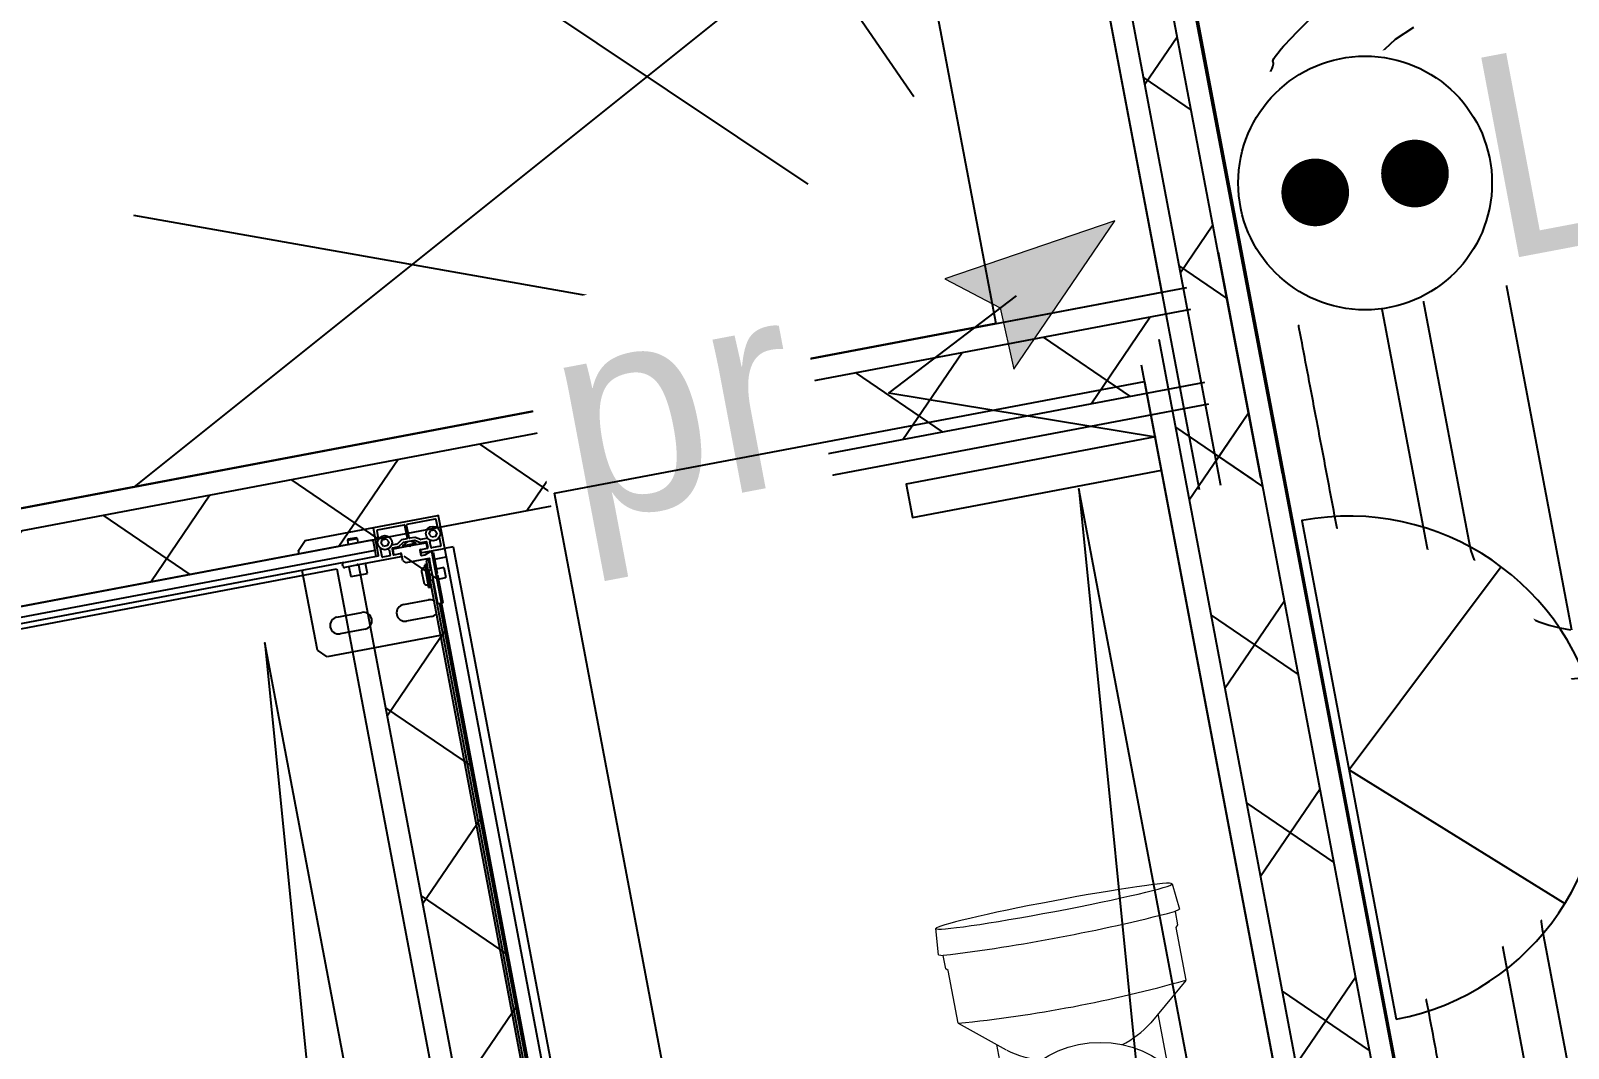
# Model space of a CAD drawing. Header units: centimetres. Extents: x 197412 to 267601, y -375791 to -305433.
# Drawn here: x 219141 to 220050, y -322759 to -322158 of the extents above; entities that cross this region are included whole.
import ezdxf

# ---------------------------------------------------------------- set-up
doc = ezdxf.new("R2010")
doc.units = ezdxf.units.CM
for name, color, linetype in [('3-BAT C-Niveau 0', 250, 'Continuous'), ('prlm-EAU-CHU', 42, 'Continuous'), ('prlm-GT', 242, 'Continuous'), ('prlm-MOD', 64, 'Continuous')]:
    doc.layers.add(name, color=color, linetype=linetype)
doc.layers.add('prlm-ELEC-CFO', color=1, linetype='Continuous', lineweight=25)
doc.styles.add('prlm-elec-cfo', font='comic.ttf', dxfattribs={"height": 12})

# ---------------------------------------------------------------- blocks, each defined once
blk = doc.blocks.new('xi.PR')
at = {"layer": 'prlm-ELEC-CFO', "lineweight": 5}
blk.add_hatch(color=0, dxfattribs=at).paths.add_polyline_path([(-3, 6), (-0.103, 3.699), (0, 0), (7.5, 7.5)])
at = {"layer": 'prlm-ELEC-CFO', "color": 0, "lineweight": 5, "flags": 128}
blk.add_lwpolyline([(-3, 6), (-0.103, 3.699), (0, 0), (7.5, 7.5)], close=True, dxfattribs=at)
at = {"layer": 'prlm-ELEC-CFO', "color": 0}
blk.add_lwpolyline([(0.955, 4.227), (-7.5, 0), (7.5, -5.5), (-7.5, -5.5), (-7.5, -7.5), (7.5, -7.5)], dxfattribs=at)
blk = doc.blocks.new('xi.LV')
at = {"color": 0, "lineweight": 5}
blk.add_wipeout([(-7.5, -7.5), (7.5, -7.5), (7.5, 7.5), (-7.5, 7.5)], dxfattribs=at).dxf.layer = 'prlm-ELEC-CFO'
at = {"layer": 'prlm-ELEC-CFO', "color": 0, "linetype": 'ByBlock', "lineweight": 5, "const_width": 2}
for points in [[(-4, 0, 1), (-2, 0, 1)], [(2, 0, 1), (4, 0, 1)]]:
    blk.add_lwpolyline(points, format="xyb", close=True, dxfattribs=at)
at = {"layer": 'prlm-ELEC-CFO', "color": 0, "linetype": 'ByBlock', "lineweight": -2}
blk.add_circle((0, 0), 7.5, dxfattribs=at)
blk = doc.blocks.new('xi.ECAP')
at = {"color": 0}
blk.add_wipeout([(-15, 0), (-10.13, 11.063), (0, 15), (10.13, 11.063), (15, 0)], dxfattribs=at).dxf.layer = 'prlm-ELEC-CFO'
at = {"layer": 'prlm-ELEC-CFO', "color": 0, "linetype": 'ByBlock', "lineweight": -2, "flags": 128}
blk.add_lwpolyline([(15, 0, 1), (-15, 0)], format="xyb", close=True, dxfattribs=at)
at = {"layer": 'prlm-ELEC-CFO', "color": 0}
blk.add_lwpolyline([(-10.13, 11.063), (0, 0), (10.13, 11.063)], dxfattribs=at)
blk = doc.blocks.new('MTI900_Alu_390')
at = {"layer": 'prlm-MOD', "color": 1, "linetype": 'Continuous'}
for p, q in [((-4.475, 0), (-4.472, 0)), ((-4.475, -0.003), (-4.475, 0)), ((-4.472, 0), (-4.278, 0)), ((-4.278, 0), (-4.225, 0)), ((-4.225, 0), (4.225, 0)), ((-4.225, -0.07), (-4.225, 0)), ((-4.475, -0.387), (-4.475, -0.003)), ((-4.457, -0.191), (-4.457, -0.021)), ((-4.454, -0.018), (-4.4033, -0.018)), ((-4.395, -0.0385), (-4.375, -0.0269)), ((-4.395, -0.0615), (-4.395, -0.0385)), ((-4.375, -0.0731), (-4.395, -0.0615)), ((-4.375, -0.0269), (-4.355, -0.0385)), ((-4.355, -0.0615), (-4.375, -0.0731)), ((-4.355, -0.0385), (-4.355, -0.0615)), ((-4.353, -0.0864), (-4.353, -0.1286)), ((-4.3467, -0.018), (-4.296, -0.018)), ((-4.296, -0.077), (-4.3306, -0.077)), ((-4.293, -0.021), (-4.293, -0.074)), ((-4.275, -0.003), (-4.275, -0.137)), ((-4.27, -0.073), (-4.27, -0.0895)), ((-4.2698, -0.0905), (-4.2602, -0.1195)), ((-4.267, -0.07), (-4.14, -0.07)), ((-4.165, -0.025), (-4.105, -0.025)), ((-4.165, -0.025), (-4.165, -0.07)), ((-4.135, -0.075), (-4.14, -0.07)), ((-4.13, -0.07), (-4.135, -0.075)), ((-4.13, -0.07), (-3.963, -0.07)), ((-4.105, -0.07), (-4.105, -0.025)), ((-3.96, -0.073), (-3.96, -0.097)), ((-3.96, -0.09), (3.96, -0.09)), ((-4.373, -0.1605), (-4.373, -0.191)), ((-4.3535, -0.1303), (-4.3725, -0.1588)), ((-4.3377, -0.16), (-4.355, -0.19)), ((-4.355, -0.1659), (-4.355, -0.2341)), ((-4.3355, -0.1358), (-4.3545, -0.1642)), ((-4.33, -0.1677), (-4.3421, -0.1677)), ((-4.3377, -0.24), (-4.3377, -0.16)), ((-4.33, -0.16), (-4.3377, -0.16)), ((-4.335, -0.098), (-4.335, -0.1341)), ((-4.298, -0.095), (-4.332, -0.095)), ((-4.33, -0.195), (-4.33, -0.103)), ((-4.327, -0.1), (-4.298, -0.1)), ((-4.295, -0.137), (-4.295, -0.098)), ((-4.295, -0.137), (-4.295, -0.142)), ((-4.278, -0.14), (-4.292, -0.14)), ((-4.292, -0.145), (-4.263, -0.145)), ((-4.26, -0.142), (-4.26, -0.1205)), ((-4.235, -0.1), (-4.235, -0.24)), ((-3.963, -0.1), (-4.229, -0.1)), ((-4.225, -0.105), (-4.225, -0.1)), ((-4.225, -0.105), (-4.165, -0.105)), ((-4.225, -0.105), (-4.225, -0.12)), ((-4.225, -0.12), (-4.17, -0.12)), ((-4.203, -0.12), (-4.203, -0.125)), ((-4.203, -0.125), (-4.067, -0.125)), ((-4.203, -0.125), (-4.203, -0.135)), ((-4.203, -0.135), (-4.067, -0.135)), ((-4.165, -0.115), (-4.175, -0.125)), ((-4.1675, -0.158), (-4.1025, -0.158)), ((-4.165, -0.1), (-4.165, -0.115)), ((-4.105, -0.115), (-4.165, -0.115)), ((-4.105, -0.115), (-4.105, -0.1)), ((-4.105, -0.105), (4.105, -0.105)), ((-4.095, -0.125), (-4.105, -0.115)), ((-4.1, -0.12), (4.1, -0.12)), ((-4.067, -0.125), (-4.067, -0.12)), ((-4.067, -0.135), (-4.067, -0.125)), ((-3.995, -0.3), (-3.995, -0.15)), ((-3.895, -0.15), (-3.895, -0.3)), ((-3.775, -0.12), (-3.775, -0.8)), ((-4.457, -0.369), (-4.457, -0.209)), ((-4.376, -0.194), (-4.454, -0.194)), ((-4.454, -0.206), (-4.376, -0.206)), ((-4.373, -0.209), (-4.373, -0.2404)), ((-4.373, -0.2404), (-4.3535, -0.2697)), ((-4.355, -0.21), (-4.3377, -0.24)), ((-4.3545, -0.2358), (-4.335, -0.265)), ((-4.353, -0.2714), (-4.353, -0.3036)), ((-4.33, -0.2323), (-4.3421, -0.2323)), ((-4.3377, -0.24), (-4.33, -0.24)), ((-4.335, -0.265), (-4.335, -0.302)), ((-4.325, -0.2), (-4.33, -0.195)), ((-4.33, -0.205), (-4.325, -0.2)), ((-4.33, -0.297), (-4.33, -0.205)), ((-4.295, -0.258), (-4.295, -0.263)), ((-4.295, -0.302), (-4.295, -0.263)), ((-4.25, -0.255), (-4.292, -0.255)), ((-4.292, -0.26), (-4.278, -0.26)), ((-4.275, -0.263), (-4.275, -0.52)), ((-4.25, -0.255), (-4.235, -0.24)), ((-4.395, -0.3285), (-4.375, -0.3169)), ((-4.395, -0.3515), (-4.395, -0.3285)), ((-4.375, -0.3631), (-4.395, -0.3515)), ((-4.375, -0.3169), (-4.355, -0.3285)), ((-4.355, -0.3515), (-4.375, -0.3631)), ((-4.355, -0.3285), (-4.355, -0.3515)), ((-4.332, -0.305), (-4.298, -0.305)), ((-4.328, -0.323), (-4.296, -0.323)), ((-4.298, -0.3), (-4.327, -0.3)), ((-4.293, -0.326), (-4.293, -0.369)), ((-4.475, -0.8), (-4.475, -0.387)), ((-4.308, -0.39), (-4.472, -0.39)), ((-4.4033, -0.372), (-4.454, -0.372)), ((-4.395, -0.405), (-4.405, -0.415)), ((-4.405, -0.415), (-4.405, -3.465)), ((-4.34, -0.405), (-4.395, -0.405)), ((-4.296, -0.372), (-4.3467, -0.372)), ((-4.305, -0.405), (-4.34, -0.405)), ((-4.34, -0.405), (-4.34, -3.475)), ((-4.305, -0.6), (-4.305, -0.393)), ((-4.43, -0.495), (-4.435, -0.5)), ((-4.435, -0.5), (-4.435, -0.55)), ((-4.43, -0.555), (-4.43, -0.495)), ((-4.405, -0.495), (-4.43, -0.495)), ((-4.275, -0.52), (-4.2779, -0.5229)), ((-4.2779, -0.5271), (-4.275, -0.53)), ((-4.215, -0.475), (-4.275, -0.475)), ((-4.275, -0.53), (-4.275, -0.52)), ((-4.275, -0.53), (-4.275, -0.6)), ((-4.215, -0.575), (-4.215, -0.475)), ((-4.435, -0.55), (-4.43, -0.555)), ((-4.43, -0.555), (-4.405, -0.555)), ((-4.305, -0.6), (-4.305, -3.277)), ((-4.285, -0.61), (-4.295, -0.61)), ((-4.275, -0.575), (-4.215, -0.575)), ((-3.995, -0.7), (-3.995, -0.55)), ((-3.895, -0.55), (-3.895, -0.7)), ((-4.425, -0.85), (-4.475, -0.8)), ((-3.775, -0.8), (-3.825, -0.85)), ((-4.405, -0.85), (-4.425, -0.85)), ((-3.825, -0.85), (-4.305, -0.85))]:
    blk.add_line(p, q, dxfattribs=at)
for centre in [(-4.375, -0.05), (-4.375, -0.34)]:
    blk.add_circle(centre, 0.0425, dxfattribs=at)
for centre, radius, start, end in [((-4.472, -0.003), 0.003, 90, 180), ((-4.278, -0.003), 0.003, 0, 90), ((-4.454, -0.021), 0.003, 90, 180), ((-4.4033, -0.021), 0.003, 84.51824, 90), ((-4.3467, -0.021), 0.003, 90, 95.48174), ((-4.3306, -0.067), 0.01, 213.6525, 270), ((-4.296, -0.021), 0.003, 0, 90), ((-4.296, -0.074), 0.003, 270, 0), ((-4.267, -0.073), 0.003, 90, 180), ((-4.267, -0.0895), 0.003, 180, 198.43495), ((-3.963, -0.073), 0.003, 0, 90), ((-4.37, -0.1605), 0.003, 146.30993, 180), ((-4.352, -0.1659), 0.003, 146.30993, 180), ((-4.356, -0.1286), 0.003, 326.30993, 0), ((-4.338, -0.1341), 0.003, 326.30993, 0), ((-4.332, -0.098), 0.003, 90, 180), ((-4.327, -0.103), 0.003, 90, 180), ((-4.298, -0.098), 0.003, 0, 90), ((-4.298, -0.103), 0.003, 0, 90), ((-4.292, -0.137), 0.003, 180, 270), ((-4.292, -0.142), 0.003, 180, 270), ((-4.278, -0.137), 0.003, 270, 0), ((-4.263, -0.142), 0.003, 270, 0), ((-4.263, -0.1205), 0.003, 0, 18.43495), ((-4.232, -0.1), 0.003, 0, 180), ((-4.1675, -0.138), 0.02, 171.37307, 270), ((-4.1675, -0.133), 0.02, 185.73917, 187.18076), ((-4.1025, -0.138), 0.02, 270, 8.62693), ((-4.1025, -0.133), 0.02, 352.81924, 354.26083), ((-3.945, -0.15), 0.05, 143.1301, 180), ((-3.963, -0.097), 0.003, 270, 0), ((-3.945, -0.15), 0.05, 0, 36.8699), ((-4.454, -0.191), 0.003, 180, 270), ((-4.454, -0.209), 0.003, 90, 180), ((-4.376, -0.191), 0.003, 270, 0), ((-4.376, -0.209), 0.003, 0, 90), ((-4.352, -0.2341), 0.003, 180, 213.69007), ((-4.356, -0.2714), 0.003, 0, 33.69007), ((-4.292, -0.258), 0.003, 90, 180), ((-4.292, -0.263), 0.003, 90, 180), ((-4.278, -0.263), 0.003, 0, 90), ((-4.332, -0.302), 0.003, 180, 270), ((-4.328, -0.333), 0.01, 90, 133.85099), ((-4.327, -0.297), 0.003, 180, 270), ((-4.298, -0.297), 0.003, 270, 0), ((-4.298, -0.302), 0.003, 270, 0), ((-4.296, -0.326), 0.003, 0, 90), ((-3.945, -0.3), 0.05, 180, 0), ((-4.472, -0.387), 0.003, 180, 270), ((-4.454, -0.369), 0.003, 180, 270), ((-4.4033, -0.369), 0.003, 270, 275.48179), ((-4.3467, -0.369), 0.003, 264.51823, 270), ((-4.308, -0.393), 0.003, 0, 90), ((-4.296, -0.369), 0.003, 270, 0), ((-4.2758, -0.525), 0.003, 135, 225), ((-3.945, -0.55), 0.05, 0, 180), ((-4.295, -0.6), 0.01, 180, 270), ((-4.285, -0.6), 0.01, 270, 0), ((-3.945, -0.7), 0.05, 180, 0)]:
    blk.add_arc(centre, radius, start, end, dxfattribs=at)
blk = doc.blocks.new('xi.aam33')
at = {"layer": 'prlm-EAU-CHU', "color": 0, "lineweight": 13}
for p, q in [((-5.89, 11.331), (-5.799, 13.123)), ((5.799, 13.123), (5.89, 11.331)), ((-5.41, 7.114), (-5.41, 10.463)), ((5.41, 10.463), (5.41, 7.114)), ((6.828, 4.34), (8.907, 6.841)), ((8.922, 6.85), (12.093, 6.85)), ((12.093, 6.85), (12.219, 6.97)), ((12.219, 6.97), (13.031, 6.97)), ((13.12, 7.25), (13.031, 6.97)), ((13.12, 7.25), (14.668, 7.106)), ((-5, 3.931), (-5, 6.323)), ((5, 6.323), (5, 4.87)), ((7.269, 4.87), (4.958, 4.867)), ((8.907, -6.841), (6.828, -4.34)), ((4.091, -4.87), (7.269, -4.87)), ((12.093, -6.85), (8.922, -6.85)), ((12.219, -6.97), (12.093, -6.85)), ((13.031, -6.97), (12.219, -6.97)), ((13.028, -6.944), (13.12, -7.25)), ((14.668, -7.106), (13.12, -7.25))]:
    blk.add_line(p, q, dxfattribs=at)
at = {"layer": 'prlm-EAU-CHU', "color": 0, "lineweight": 13, "flags": 128}
blk.add_lwpolyline([(4.958, 4.867), (4.86, 4.836), (4.68, 4.729), (4.43, 4.564)], dxfattribs=at)
at = {"layer": 'prlm-EAU-CHU', "color": 0, "lineweight": 13}
for radius in [6.36, 4.675]:
    blk.add_circle((0, 0), radius, dxfattribs=at)
for centre, radius, start, end in [((-4.475, 7.136), 0.936, 184.66048, 218.12589), ((-2.54, 9.094), 3.683, 223.50702, 258.77599), ((2.54, 9.094), 3.683, 281.22401, 316.49298), ((4.475, 7.136), 0.936, 321.87411, 355.33952), ((87.178, 0), 78.555, 174.99745, 185.00255), ((119.647, -0.014), 106.844, 176.25229, 183.71904), ((11.683, 0.728), 6.052, 143.44583, 163.86683), ((11.683, -0.728), 6.052, 196.13317, 216.55417)]:
    blk.add_arc(centre, radius, start, end, dxfattribs=at)
at = {"layer": 'prlm-EAU-CHU', "color": 0, "lineweight": 13, "extrusion": (0, 0, -1)}
for centre, major_axis, ratio in [((0, 13.073), (-5.789, 0), 0.383426), ((0, 13.073), (-5.115, 0), 0.383329), ((14.667, 0), (0, -7.101), 0.043635)]:
    blk.add_ellipse(centre, major_axis=major_axis, ratio=ratio, dxfattribs=at)
for centre, major_axis, ratio, start_param, end_param in [((-0.001, 12.093), (4.098, -0.028), 0.383971, 2.986035, 6.398097), ((0, 11.414), (5.894, 0), 0.391508, 0.036281, 3.105311)]:
    blk.add_ellipse(centre, major_axis=major_axis, ratio=ratio, start_param=start_param, end_param=end_param, dxfattribs=at)
blk = doc.blocks.new('Groupe-117-1')
at = {"linetype": 'Continuous'}
for p, q in [((13722.106, -45019.122), (13697.752, -44983.658)), ((13715.86, -45024.288), (13678.539, -44999.32)), ((13714.98, -45033.044), (13676.005, -45026.14))]:
    blk.add_line(p, q, dxfattribs=at)
at = {"linetype": 'Continuous', "flags": 128}
blk.add_lwpolyline([(13712.068, -44953.93), (13726.953, -45032.533), (13648.35, -45047.419), (13633.465, -44968.816)], close=True, dxfattribs=at)
blk = doc.blocks.new('Evier 01 100x60')
at = {"linetype": 'Continuous'}
for p, q in [((7.881, -15), (42.119, -15)), ((7.5, -20), (42.5, -20))]:
    blk.add_line(p, q, dxfattribs=at)
at = {"linetype": 'Continuous', "flags": 128}
blk.add_lwpolyline([(-10, 0), (110, 0), (110, -60), (-10, -60)], close=True, dxfattribs=at)
for points in [[(50.114, -13.698), (50.452, -12.435), (51.005, -11.25), (51.755, -10.179), (52.679, -9.255), (53.75, -8.505), (54.935, -7.952), (56.198, -7.614), (57.5, -7.5), (87.5, -7.5)], [(5.402, -12.435), (5.893, -11.25), (6.56, -10.179), (7.381, -9.255), (8.333, -8.505), (9.386, -7.952), (10.509, -7.614), (11.667, -7.5), (38.333, -7.5), (39.491, -7.614), (40.614, -7.952), (41.667, -8.505), (42.619, -9.255), (43.44, -10.179), (44.107, -11.25), (44.598, -12.435), (44.899, -13.698), (45, -15)], [(7.5, -42.5), (7.5, -17.5), (7.525, -16.846), (7.601, -16.198), (7.727, -15.559), (7.902, -14.935), (8.125, -14.33), (8.393, -13.75), (8.706, -13.198), (9.06, -12.679), (9.452, -12.197), (9.881, -11.755), (10.343, -11.356), (10.833, -11.005), (11.349, -10.703), (11.886, -10.452), (12.441, -10.256), (13.009, -10.114), (13.585, -10.028), (14.167, -10), (35.833, -10), (35.833, -10), (36.414, -10.028), (36.991, -10.114), (37.559, -10.255), (38.113, -10.452), (38.651, -10.703), (39.167, -11.005), (39.657, -11.356), (40.118, -11.755), (40.547, -12.197), (40.94, -12.679), (41.294, -13.198), (41.607, -13.75), (41.875, -14.33), (42.098, -14.935)], [(53.706, -12.843), (54.06, -12.382), (54.453, -11.953), (54.881, -11.56), (55.343, -11.206), (55.833, -10.893), (56.349, -10.625), (56.886, -10.402), (57.441, -10.227), (58.009, -10.101), (58.585, -10.025), (59.167, -10), (85.833, -10)]]:
    blk.add_lwpolyline(points, dxfattribs=at)
at = {"linetype": 'Continuous'}
blk.add_open_spline([(89.598, -2.5), (91.716, -2.5), (95.383, -4.694), (97.5, -8.495), (97.5, -30), (97.5, -51.505), (95.383, -55.306), (91.716, -57.5), (50, -57.5), (8.284, -57.5), (4.617, -55.306), (2.5, -51.505), (2.5, -30), (2.5, -8.495), (4.617, -4.694), (8.284, -2.5), (49.471, -2.5), (89.598, -2.5)], degree=2, knots=[0, 0, 0, 0.007967, 0.015935, 0.023902, 0.172105, 0.180072, 0.18804, 0.196007, 0.501992, 0.509959, 0.517926, 0.525894, 0.674097, 0.682064, 0.690032, 0.697999, 1, 1, 1], dxfattribs=at)

msp = doc.modelspace()

# ---------------------------------------------------------------- hatches: boundary and pattern name
at = {"linetype": 'Continuous'}
h = msp.add_hatch(dxfattribs=at)
h.set_pattern_fill('02_ISOLANT', color=256, scale=10, angle=100.72359, style=0, pattern_type=2)
h.set_pattern_definition([(145.723595, (82441.66, 127994.64), (-45.054865, -66.106423), []), (235.723595, (82441.66, 127994.64), (-66.106423, 45.054865), [])])
h.paths.add_polyline_path([(219844.33, -322426.4), (219867.91, -322421.94), (219534.52, -320661.52), (219510.94, -320665.99)])
h = msp.add_hatch(dxfattribs=at)
h.set_pattern_fill('02_ISOLANT', color=256, scale=10, angle=-79.27641, style=0, pattern_type=2)
h.set_pattern_definition([(325.723595, (82441.66, 127994.64), (45.054865, 66.106423), []), (55.723595, (82441.66, 127994.64), (66.106423, -45.054865), [])])
h.paths.add_polyline_path([(219842.64, -322288.5), (219807.59, -322339.92), (219981.75, -323259.57), (220033.17, -323294.62)])
h = msp.add_hatch(dxfattribs=at)
h.set_pattern_fill('02_ISOLANT', color=256, scale=10, angle=10.72359, style=0, pattern_type=2)
h.set_pattern_definition([(55.723595, (82441.66, 127994.64), (-66.106423, 45.054865), []), (145.723595, (82441.66, 127994.64), (45.054865, 66.106423), [])])
h.paths.add_polyline_path([(218927.93, -322492.26), (218936.11, -322535.49), (219834.79, -322365.3), (219826.6, -322322.07)])
h = msp.add_hatch(dxfattribs=at)
h.set_pattern_fill('02_ISOLANT', color=256, scale=10, angle=-79.27641, style=0, pattern_type=2)
h.set_pattern_definition([(325.723595, (82441.66, 127994.64), (45.054865, 66.106423), []), (55.723595, (82441.66, 127994.64), (66.106423, -45.054865), [])])
h.paths.add_polyline_path([(219377.74, -322465.09), (219334.5, -322473.28), (219508.85, -323393.91), (219543.9, -323342.49)])
at = {"layer": '3-BAT C-Niveau 0'}
h = msp.add_hatch(dxfattribs=at)
h.set_pattern_fill('BA 13', color=9, scale=10, style=0, pattern_type=2)
h.set_pattern_definition([(218.65981, (82441.66, 127994.64), (-199.24783, 287.75041), [])])
h.paths.add_polyline_path([(217238.97, -321076.19), (217734.52, -323692.25), (219106.07, -323432.56), (218926.69, -322479.26), (219809.44, -322312.06), (219494.76, -320650.43), (217324.36, -321061.46)])

# ---------------------------------------------------------------- linework, layer by layer
at = {"linetype": 'Continuous'}
for p, q in [((219844.33, -322426.4), (219510.94, -320665.99)), ((219844.33, -322426.4), (219510.94, -320665.99)), ((219867.91, -322421.94), (219534.52, -320661.52)), ((219867.91, -322421.94), (219534.52, -320661.52)), ((219831.55, -322428.82), (219498.17, -320668.4)), ((219852.99, -322273.31), (220048.37, -323304.97)), ((219842.64, -322288.5), (220033.17, -323294.62)), ((219842.64, -322288.5), (220033.17, -323294.62)), ((218925.51, -322479.49), (219824.18, -322309.3)), ((218927.93, -322492.26), (219826.6, -322322.07)), ((218927.93, -322492.26), (219826.6, -322322.07)), ((219807.59, -322339.92), (219981.75, -323259.57)), ((219807.59, -322339.92), (219981.75, -323259.57)), ((218936.11, -322535.49), (219834.79, -322365.3)), ((218936.11, -322535.49), (219834.79, -322365.3)), ((219377.74, -322465.09), (219543.9, -323342.49)), ((219377.74, -322465.09), (219543.9, -323342.49)), ((219390.51, -322462.67), (219554.25, -323327.3)), ((219334.5, -322473.28), (219508.85, -323393.91)), ((219334.5, -322473.28), (219508.85, -323393.91))]:
    msp.add_line(p, q, dxfattribs=at)
at = {"linetype": 'Continuous', "lineweight": 25}
for p, q in [((219880.68, -322419.52), (219547.29, -320659.1)), ((219831.55, -322428.82), (219498.17, -320668.4)), ((219852.99, -322273.31), (220048.37, -323304.97)), ((218925.51, -322479.49), (219824.18, -322309.3)), ((219797.24, -322355.11), (219966.56, -323249.22)), ((219454.16, -322450.62), (219837.21, -322378.07)), ((219390.51, -322462.67), (219385.39, -322463.64)), ((219390.51, -322462.67), (219554.25, -323327.3)), ((218938.53, -322548.26), (219321.73, -322475.69)), ((219321.73, -322475.69), (219498.5, -323409.1))]:
    msp.add_line(p, q, dxfattribs=at)
at = {"linetype": 'Continuous', "flags": 128}
for points in [[(219679.61, -323252.67), (219908.28, -323209.37), (219760.36, -322428.29), (219832.33, -323149.45)], [(219198.38, -323343.82), (219427.05, -323300.51), (219279.13, -322519.44), (219351.1, -323240.6)]]:
    msp.add_lwpolyline(points, close=True, dxfattribs=at)
at = {"layer": '3-BAT C-Niveau 0', "ltscale": 50.8, "flags": 128}
msp.add_lwpolyline([(217238.97, -321076.19), (217734.52, -323692.25), (219106.07, -323432.56), (218926.69, -322479.26), (219809.44, -322312.06), (219494.76, -320650.43), (217324.36, -321061.46)], dxfattribs=at)

# ---------------------------------------------------------------- block references
at = {"xscale": 10, "yscale": 10, "zscale": 10}
msp.add_blockref('Groupe-117-1', (82441.66, 127994.64), dxfattribs=at)
at = {"xscale": -10, "yscale": 10, "zscale": 10, "rotation": 100.7271894877604}
msp.add_blockref('Evier 01 100x60', (219825.81, -322125.79), dxfattribs=at)
at = {"layer": 'prlm-EAU-CHU', "ltscale": 50, "xscale": 10, "yscale": 10, "zscale": 10, "rotation": 100.7236014113934}
msp.add_blockref('xi.aam33', (219772.93, -322819.14), dxfattribs=at)
at = {"layer": 'prlm-ELEC-CFO', "xscale": 10, "yscale": 10, "zscale": 10, "rotation": 10.72360141139323}
msp.add_blockref('xi.PR', (219721.8, -322357.57), dxfattribs=at)

# ---------------------------------------------------------------- next in the draw order: block references
at = {"layer": 'prlm-ELEC-CFO', "xscale": 10, "yscale": 10, "zscale": 10, "rotation": 280.7236014113931}
msp.add_blockref('xi.ECAP', (219920.06, -322594.49), dxfattribs=at)

# ---------------------------------------------------------------- next in the draw order: texts
at = {"layer": 'prlm-ELEC-CFO', "char_height": 120, "attachment_point": 5, "rotation": 10.7236, "line_spacing_factor": 0.8, "style": 'prlm-elec-cfo', "bg_fill": 3, "box_fill_scale": 1.1, "bg_fill_color": 256, "bg_fill_transparency": 0}
for s, insert in [('Lv', (220079.69, -322219.09)), ('pr', (219525.02, -322394.84))]:
    msp.add_mtext(s, dxfattribs=dict(at, insert=insert))

# ---------------------------------------------------------------- next in the draw order: linework, layer by layer
at = {"layer": 'prlm-ELEC-CFO'}
msp.add_spline([(217709.06, -322679.49), (217983.82, -323014.45), (218733.45, -322924.37), (218608.61, -321590.44), (218992.2, -321254.39), (219468.12, -321068.47)], degree=3, dxfattribs=at)
at = {"layer": 'prlm-GT', "ltscale": 50}
msp.add_lwpolyline([(219450.44, -322430.96), (219799.1, -322364.94), (219962.84, -323229.57), (219614.18, -323295.6)], close=True, dxfattribs=at)

# ---------------------------------------------------------------- next in the draw order: block references
at = {"layer": 'prlm-ELEC-CFO', "xscale": 10, "yscale": 10, "zscale": 10, "rotation": 10.72360141139323}
msp.add_blockref('xi.LV', (219929.53, -322247.53), dxfattribs=at)
at = {"layer": 'prlm-MOD', "xscale": 99.99999999999973, "yscale": 99.99999999999973, "zscale": 99.99999999999973, "rotation": 280.7234860716235}
msp.add_blockref('MTI900_Alu_390', (219464.93, -322883.67), dxfattribs=at)

doc.saveas('drawing.dxf')
